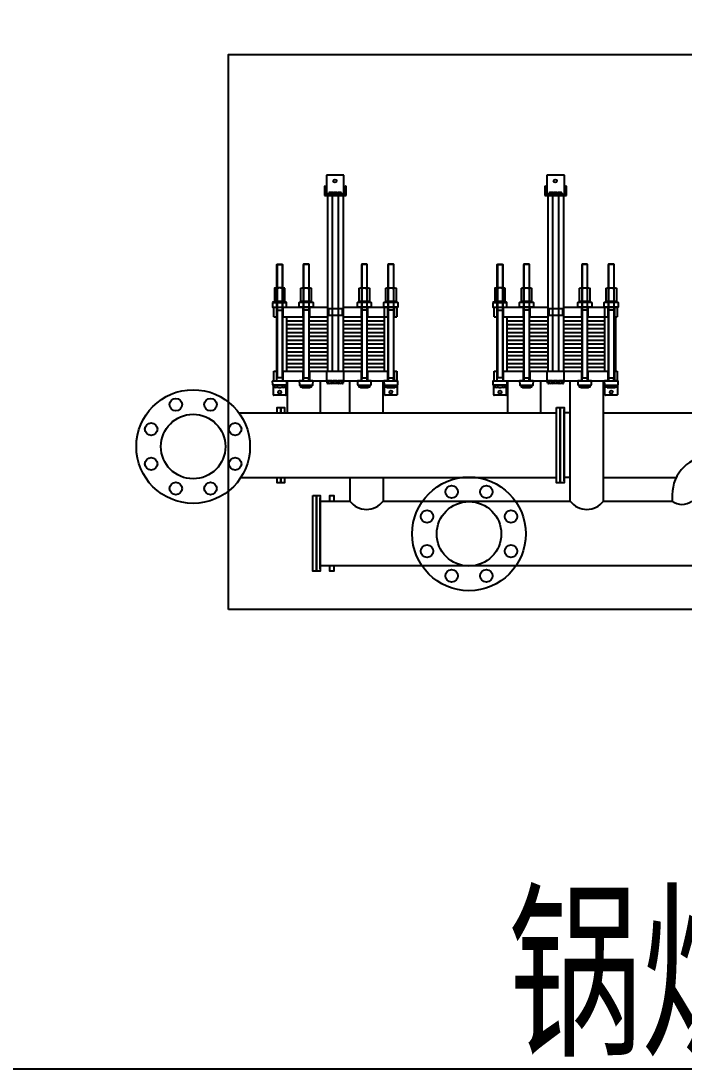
# Model space of a CAD drawing. Header units: millimetres. Extents: x -68052 to -33486, y 712065 to 715598.
# Drawn here: x -35820 to -35225, y 713211 to 714152 of the extents above; entities that cross this region are included whole.
import ezdxf

# ---------------------------------------------------------------- set-up
doc = ezdxf.new("R2010")
doc.units = ezdxf.units.MM
doc.header["$LTSCALE"] = 1000
for name, color, linetype in [('__水系统-制冷机房水管', 2, 'CONTINUOUS'), ('！冷热源机房设备', 4, 'CONTINUOUS'), ('！！！风系统-空调风管', 4, 'CONTINUOUS')]:
    doc.layers.add(name, color=color, linetype=linetype)
doc.styles.add('Dfshz-1', font='', dxfattribs={"width": 0.67, "height": 200})
doc.styles.get('Dfshz-1').set_extended_font_data('SimSun')

# ---------------------------------------------------------------- blocks, each defined once
blk = doc.blocks.new('wwe')
at = {"layer": '！冷热源机房设备', "color": 4}
blk.add_lwpolyline([(-38428.8, 716848.5), (-31995.3, 716848.5), (-31995.3, 712075), (-38428.8, 712075)], close=True, dxfattribs=at)
at = {"layer": '！！！风系统-空调风管', "color": 4}
for p, q in [((-36116, 713679.8), (-36116, 713645.6)), ((-36084.7, 713679.8), (-36116, 713679.8)), ((-36084.7, 713679.6), (-36116, 713679.6)), ((-36116, 713679.6), (-36116, 713645.6)), ((-36084.7, 713645.6), (-36084.7, 713679.8)), ((-36084.7, 713645.6), (-36084.7, 713679.6)), ((-35689.1, 713679.8), (-35720.5, 713679.8)), ((-35720.5, 713679.8), (-35720.5, 713645.6)), ((-35720.5, 713679.6), (-35720.5, 713645.6)), ((-35689.1, 713679.6), (-35720.5, 713679.6)), ((-35689.1, 713645.6), (-35689.1, 713679.8)), ((-35689.1, 713645.6), (-35689.1, 713679.6)), ((-36118.9, 713659.5), (-36119.9, 713659.5)), ((-36119.9, 713659.5), (-36119.9, 713642.8)), ((-36116.8, 713647.3), (-36117.5, 713658.2)), ((-36111.7, 713645), (-36111.7, 713648.1)), ((-36105, 713648.4), (-36110.8, 713648.4)), ((-36109.8, 713645), (-36109.8, 713648.1)), ((-36105.9, 713645), (-36105.9, 713648.1)), ((-36097.5, 713648.4), (-36103.2, 713648.4)), ((-36102.3, 713645), (-36102.3, 713648.1)), ((-36098.4, 713645), (-36098.4, 713648.1)), ((-36089.9, 713648.4), (-36095.7, 713648.4)), ((-36094.8, 713645), (-36094.8, 713648.1)), ((-36090.9, 713645), (-36090.9, 713648.1)), ((-36089, 713648.1), (-36089, 713645)), ((-36083.2, 713658.2), (-36083.9, 713647.3)), ((-36080.8, 713659.5), (-36081.8, 713659.5)), ((-36080.8, 713642.8), (-36080.8, 713659.5)), ((-35724.3, 713659.5), (-35724.3, 713642.8)), ((-35723.4, 713659.5), (-35724.3, 713659.5)), ((-35721.3, 713647.3), (-35722, 713658.2)), ((-35716.2, 713645), (-35716.2, 713648.1)), ((-35709.4, 713648.4), (-35715.2, 713648.4)), ((-35714.3, 713645), (-35714.3, 713648.1)), ((-35710.4, 713645), (-35710.4, 713648.1)), ((-35701.9, 713648.4), (-35707.7, 713648.4)), ((-35706.8, 713645), (-35706.8, 713648.1)), ((-35702.9, 713645), (-35702.9, 713648.1)), ((-35694.4, 713648.4), (-35700.2, 713648.4)), ((-35699.2, 713645), (-35699.2, 713648.1)), ((-35695.4, 713645), (-35695.4, 713648.1)), ((-35693.4, 713648.1), (-35693.4, 713645)), ((-35687.7, 713658.2), (-35688.3, 713647.3)), ((-35685.3, 713659.5), (-35686.3, 713659.5)), ((-35685.3, 713642.8), (-35685.3, 713659.5)), ((-36119.9, 713642.8), (-36080.8, 713642.8)), ((-36114.3, 713642.8), (-36114.3, 713327.7)), ((-36086.7, 713644.7), (-36114.1, 713644.7)), ((-36113.3, 713642.8), (-36087.4, 713642.8)), ((-36105, 713644.7), (-36110.8, 713644.7)), ((-36105.8, 713642.8), (-36105.8, 713327.7)), ((-36097.5, 713644.7), (-36103.2, 713644.7)), ((-36089.9, 713644.7), (-36095.7, 713644.7)), ((-36095, 713642.8), (-36095, 713327.7)), ((-36086.4, 713642.8), (-36086.4, 713327.7)), ((-35724.3, 713642.8), (-35685.3, 713642.8)), ((-35718.8, 713642.8), (-35718.8, 713327.7)), ((-35691.1, 713644.7), (-35718.5, 713644.7)), ((-35717.8, 713642.8), (-35691.9, 713642.8)), ((-35709.4, 713644.7), (-35715.2, 713644.7)), ((-35710.2, 713642.8), (-35710.2, 713327.7)), ((-35701.9, 713644.7), (-35707.7, 713644.7)), ((-35694.4, 713644.7), (-35700.2, 713644.7)), ((-35699.4, 713642.8), (-35699.4, 713327.7)), ((-35690.9, 713642.8), (-35690.9, 713327.7)), ((-36205.4, 713519.4), (-36204.7, 713520)), ((-36205.4, 713519.4), (-36194.9, 713519.4)), ((-36205.4, 713315.5), (-36205.4, 713519.4)), ((-36204.7, 713520), (-36195.6, 713520)), ((-36204.7, 713520), (-36204.7, 713315.5)), ((-36195.6, 713520), (-36194.9, 713519.4)), ((-36195.6, 713520), (-36195.6, 713315.5)), ((-36194.9, 713519.4), (-36194.9, 713315.5)), ((-36157.2, 713520), (-36157.8, 713519.4)), ((-36157.8, 713519.4), (-36157.8, 713315.5)), ((-36147.4, 713519.4), (-36157.8, 713519.4)), ((-36148, 713520), (-36157.2, 713520)), ((-36157.2, 713520), (-36157.2, 713315.5)), ((-36147.4, 713519.4), (-36148, 713520)), ((-36148, 713520), (-36148, 713315.5)), ((-36147.4, 713315.5), (-36147.4, 713519.4)), ((-36052.7, 713520), (-36053.3, 713519.4)), ((-36042.9, 713519.4), (-36053.3, 713519.4)), ((-36053.3, 713519.4), (-36053.3, 713315.5)), ((-36043.5, 713520), (-36052.7, 713520)), ((-36052.7, 713520), (-36052.7, 713315.5)), ((-36042.9, 713519.4), (-36043.5, 713520)), ((-36043.5, 713520), (-36043.5, 713315.5)), ((-36042.9, 713315.5), (-36042.9, 713519.4)), ((-36005.1, 713520), (-36005.8, 713519.4)), ((-36005.8, 713519.4), (-36005.8, 713315.5)), ((-35995.3, 713519.4), (-36005.8, 713519.4)), ((-35996, 713520), (-36005.1, 713520)), ((-36005.1, 713520), (-36005.1, 713315.5)), ((-35995.3, 713519.4), (-35996, 713520)), ((-35996, 713520), (-35996, 713315.5)), ((-35995.3, 713315.5), (-35995.3, 713519.4)), ((-35809.9, 713519.4), (-35809.2, 713520)), ((-35809.9, 713315.5), (-35809.9, 713519.4)), ((-35809.9, 713519.4), (-35799.4, 713519.4)), ((-35809.2, 713520), (-35809.2, 713315.5)), ((-35809.2, 713520), (-35800.1, 713520)), ((-35800.1, 713520), (-35800.1, 713315.5)), ((-35800.1, 713520), (-35799.4, 713519.4)), ((-35799.4, 713519.4), (-35799.4, 713315.5)), ((-35761.6, 713520), (-35762.3, 713519.4)), ((-35751.8, 713519.4), (-35762.3, 713519.4)), ((-35762.3, 713519.4), (-35762.3, 713315.5)), ((-35761.6, 713520), (-35761.6, 713315.5)), ((-35752.5, 713520), (-35761.6, 713520)), ((-35752.5, 713520), (-35752.5, 713315.5)), ((-35751.8, 713519.4), (-35752.5, 713520)), ((-35751.8, 713315.5), (-35751.8, 713519.4)), ((-35657.1, 713520), (-35657.8, 713519.4)), ((-35657.8, 713519.4), (-35657.8, 713315.5)), ((-35647.3, 713519.4), (-35657.8, 713519.4)), ((-35657.1, 713520), (-35657.1, 713315.5)), ((-35648, 713520), (-35657.1, 713520)), ((-35648, 713520), (-35648, 713315.5)), ((-35647.3, 713519.4), (-35648, 713520)), ((-35647.3, 713315.5), (-35647.3, 713519.4)), ((-35609.6, 713520), (-35610.2, 713519.4)), ((-35599.8, 713519.4), (-35610.2, 713519.4)), ((-35610.2, 713519.4), (-35610.2, 713315.5)), ((-35609.6, 713520), (-35609.6, 713315.5)), ((-35600.5, 713520), (-35609.6, 713520)), ((-35600.5, 713520), (-35600.5, 713315.5)), ((-35599.8, 713519.4), (-35600.5, 713520)), ((-35599.8, 713315.5), (-35599.8, 713519.4)), ((-36193.2, 713477.2), (-36207.1, 713477.2)), ((-36204.8, 713476.5), (-36204.8, 713453.4)), ((-36195.5, 713476.5), (-36195.5, 713453.4)), ((-36159.5, 713477.2), (-36145.7, 713477.2)), ((-36157.2, 713476.5), (-36157.2, 713453.4)), ((-36148, 713476.5), (-36148, 713453.4)), ((-36055, 713477.2), (-36041.2, 713477.2)), ((-36052.7, 713476.5), (-36052.7, 713453.4)), ((-36043.5, 713476.5), (-36043.5, 713453.4)), ((-36007.5, 713477.2), (-35993.6, 713477.2)), ((-36005.2, 713476.5), (-36005.2, 713453.4)), ((-35995.9, 713476.5), (-35995.9, 713453.4)), ((-35797.7, 713477.2), (-35811.6, 713477.2)), ((-35809.3, 713476.5), (-35809.3, 713453.4)), ((-35800, 713476.5), (-35800, 713453.4)), ((-35764, 713477.2), (-35750.1, 713477.2)), ((-35761.7, 713476.5), (-35761.7, 713453.4)), ((-35752.4, 713476.5), (-35752.4, 713453.4)), ((-35659.5, 713477.2), (-35645.6, 713477.2)), ((-35657.2, 713476.5), (-35657.2, 713453.4)), ((-35647.9, 713476.5), (-35647.9, 713453.4)), ((-35612, 713477.2), (-35598.1, 713477.2)), ((-35609.6, 713476.5), (-35609.6, 713453.4)), ((-35600.4, 713476.5), (-35600.4, 713453.4)), ((-36212.7, 713450.7), (-36187.6, 713450.7)), ((-36210.8, 713425.3), (-36210.8, 713442.7)), ((-36210.8, 713442.7), (-36114.3, 713442.7)), ((-36193.2, 713452.8), (-36207.1, 713452.8)), ((-36206.1, 713442.7), (-36206.1, 713425.3)), ((-36194.2, 713442.7), (-36194.2, 713425.3)), ((-36140.1, 713450.7), (-36165.1, 713450.7)), ((-36159.5, 713452.8), (-36145.7, 713452.8)), ((-36158.5, 713442.7), (-36158.5, 713425.3)), ((-36146.7, 713442.7), (-36146.7, 713425.3)), ((-36086.4, 713442.7), (-35989.9, 713442.7)), ((-36035.6, 713450.7), (-36060.6, 713450.7)), ((-36055, 713452.8), (-36041.2, 713452.8)), ((-36054, 713442.7), (-36054, 713425.3)), ((-36042.2, 713442.7), (-36042.2, 713425.3)), ((-35988, 713450.7), (-36013.1, 713450.7)), ((-36012.6, 713442.7), (-36012.6, 713327.7)), ((-36007.5, 713452.8), (-35993.6, 713452.8)), ((-36006.5, 713442.7), (-36006.5, 713425.3)), ((-35994.6, 713442.7), (-35994.6, 713425.3)), ((-35989.9, 713442.7), (-35989.9, 713425.3)), ((-35817.2, 713450.7), (-35792.1, 713450.7)), ((-35815.2, 713442.7), (-35718.8, 713442.7)), ((-35815.2, 713425.3), (-35815.2, 713442.7)), ((-35797.7, 713452.8), (-35811.6, 713452.8)), ((-35810.5, 713442.7), (-35810.5, 713425.3)), ((-35798.7, 713442.7), (-35798.7, 713425.3)), ((-35744.5, 713450.7), (-35769.6, 713450.7)), ((-35764, 713452.8), (-35750.1, 713452.8)), ((-35763, 713442.7), (-35763, 713425.3)), ((-35751.1, 713442.7), (-35751.1, 713425.3)), ((-35690.9, 713442.7), (-35594.4, 713442.7)), ((-35640, 713450.7), (-35665.1, 713450.7)), ((-35659.5, 713452.8), (-35645.6, 713452.8)), ((-35658.5, 713442.7), (-35658.5, 713425.3)), ((-35646.7, 713442.7), (-35646.7, 713425.3)), ((-35592.5, 713450.7), (-35617.6, 713450.7)), ((-35617.1, 713442.7), (-35617.1, 713327.7)), ((-35612, 713452.8), (-35598.1, 713452.8)), ((-35610.9, 713442.7), (-35610.9, 713425.3)), ((-35599.1, 713442.7), (-35599.1, 713425.3)), ((-35594.4, 713442.7), (-35594.4, 713425.3)), ((-36210.8, 713425.3), (-36205.4, 713425.3)), ((-36206.1, 713437.5), (-36194.2, 713437.5)), ((-36194.9, 713425.3), (-36157.8, 713425.3)), ((-36188.1, 713425.3), (-36157.8, 713425.3)), ((-36188.1, 713425.3), (-36157.8, 713425.3)), ((-36188.1, 713425.3), (-36157.8, 713425.3)), ((-36188.1, 713425.3), (-36188.1, 713327.7)), ((-36146.7, 713437.5), (-36158.5, 713437.5)), ((-36147.4, 713425.3), (-36114.3, 713425.3)), ((-36147.4, 713425.3), (-36114.3, 713425.3)), ((-36147.4, 713425.3), (-36114.3, 713425.3)), ((-36147.4, 713425.3), (-36114.3, 713425.3)), ((-36114.3, 713439.2), (-36114.3, 713425.3)), ((-36114.3, 713435), (-36112.5, 713435)), ((-36114.3, 713433.6), (-36112.5, 713433.6)), ((-36112.5, 713440.2), (-36088.2, 713440.2)), ((-36112.5, 713440.2), (-36112.5, 713428.4)), ((-36112.5, 713428.4), (-36088.2, 713428.4)), ((-36088.2, 713440.2), (-36088.2, 713428.4)), ((-36088.2, 713435), (-36086.4, 713435)), ((-36088.2, 713433.6), (-36086.4, 713433.6)), ((-36086.4, 713439.2), (-36086.4, 713425.3)), ((-36086.4, 713425.3), (-36053.3, 713425.3)), ((-36086.4, 713425.3), (-36053.3, 713425.3)), ((-36086.4, 713425.3), (-36053.3, 713425.3)), ((-36086.4, 713425.3), (-36053.3, 713425.3)), ((-36042.2, 713437.5), (-36054, 713437.5)), ((-36042.9, 713425.3), (-36012.6, 713425.3)), ((-36042.9, 713425.3), (-36012.6, 713425.3)), ((-36042.9, 713425.3), (-36012.6, 713425.3)), ((-36042.9, 713425.3), (-36005.8, 713425.3)), ((-35994.6, 713437.5), (-36006.5, 713437.5)), ((-35995.3, 713425.3), (-35989.9, 713425.3)), ((-35989.9, 713439.2), (-35989.9, 713425.3)), ((-35815.2, 713425.3), (-35809.9, 713425.3)), ((-35810.5, 713437.5), (-35798.7, 713437.5)), ((-35799.4, 713425.3), (-35762.3, 713425.3)), ((-35792.6, 713425.3), (-35792.6, 713327.7)), ((-35792.6, 713425.3), (-35762.3, 713425.3)), ((-35792.6, 713425.3), (-35762.3, 713425.3)), ((-35792.6, 713425.3), (-35762.3, 713425.3)), ((-35751.1, 713437.5), (-35763, 713437.5)), ((-35751.8, 713425.3), (-35718.8, 713425.3)), ((-35751.8, 713425.3), (-35718.8, 713425.3)), ((-35751.8, 713425.3), (-35718.8, 713425.3)), ((-35751.8, 713425.3), (-35718.8, 713425.3)), ((-35718.8, 713439.2), (-35718.8, 713425.3)), ((-35718.8, 713435), (-35717, 713435)), ((-35718.8, 713433.6), (-35717, 713433.6)), ((-35717, 713440.2), (-35717, 713428.4)), ((-35717, 713440.2), (-35692.6, 713440.2)), ((-35717, 713428.4), (-35692.6, 713428.4)), ((-35692.6, 713440.2), (-35692.6, 713428.4)), ((-35692.6, 713435), (-35690.9, 713435)), ((-35692.6, 713433.6), (-35690.9, 713433.6)), ((-35690.9, 713439.2), (-35690.9, 713425.3)), ((-35690.9, 713425.3), (-35657.8, 713425.3)), ((-35690.9, 713425.3), (-35657.8, 713425.3)), ((-35690.9, 713425.3), (-35657.8, 713425.3)), ((-35690.9, 713425.3), (-35657.8, 713425.3)), ((-35646.7, 713437.5), (-35658.5, 713437.5)), ((-35647.3, 713425.3), (-35610.2, 713425.3)), ((-35647.3, 713425.3), (-35617.1, 713425.3)), ((-35647.3, 713425.3), (-35617.1, 713425.3)), ((-35647.3, 713425.3), (-35617.1, 713425.3)), ((-35599.1, 713437.5), (-35610.9, 713437.5)), ((-35599.8, 713425.3), (-35594.4, 713425.3)), ((-35596.7, 713327.7), (-35596.7, 713425.3)), ((-35594.4, 713439.2), (-35594.4, 713425.3)), ((-36188.1, 713418.3), (-36157.8, 713418.3)), ((-36188.1, 713411.3), (-36157.8, 713411.3)), ((-36188.1, 713404.4), (-36157.8, 713404.4)), ((-36147.4, 713418.3), (-36114.3, 713418.3)), ((-36147.4, 713411.3), (-36114.3, 713411.3)), ((-36147.4, 713404.4), (-36114.3, 713404.4)), ((-36086.4, 713418.3), (-36053.3, 713418.3)), ((-36086.4, 713411.3), (-36053.3, 713411.3)), ((-36086.4, 713404.4), (-36053.3, 713404.4)), ((-36042.9, 713418.3), (-36012.6, 713418.3)), ((-36042.9, 713411.3), (-36012.6, 713411.3)), ((-36042.9, 713404.4), (-36012.6, 713404.4)), ((-35792.6, 713418.3), (-35762.3, 713418.3)), ((-35792.6, 713411.3), (-35762.3, 713411.3)), ((-35792.6, 713404.4), (-35762.3, 713404.4)), ((-35751.8, 713418.3), (-35718.8, 713418.3)), ((-35751.8, 713411.3), (-35718.8, 713411.3)), ((-35751.8, 713404.4), (-35718.8, 713404.4)), ((-35690.9, 713418.3), (-35657.8, 713418.3)), ((-35690.9, 713411.3), (-35657.8, 713411.3)), ((-35690.9, 713404.4), (-35657.8, 713404.4)), ((-35647.3, 713418.3), (-35617.1, 713418.3)), ((-35647.3, 713411.3), (-35617.1, 713411.3)), ((-35647.3, 713404.4), (-35617.1, 713404.4)), ((-36188.1, 713397.4), (-36157.8, 713397.4)), ((-36188.1, 713390.4), (-36157.8, 713390.4)), ((-36147.4, 713397.4), (-36114.3, 713397.4)), ((-36147.4, 713390.4), (-36114.3, 713390.4)), ((-36086.4, 713397.4), (-36053.3, 713397.4)), ((-36086.4, 713390.4), (-36053.3, 713390.4)), ((-36042.9, 713397.4), (-36012.6, 713397.4)), ((-36042.9, 713390.4), (-36012.6, 713390.4)), ((-35792.6, 713397.4), (-35762.3, 713397.4)), ((-35792.6, 713390.4), (-35762.3, 713390.4)), ((-35751.8, 713397.4), (-35718.8, 713397.4)), ((-35751.8, 713390.4), (-35718.8, 713390.4)), ((-35690.9, 713397.4), (-35657.8, 713397.4)), ((-35690.9, 713390.4), (-35657.8, 713390.4)), ((-35647.3, 713397.4), (-35617.1, 713397.4)), ((-35647.3, 713390.4), (-35617.1, 713390.4)), ((-36188.1, 713383.5), (-36157.8, 713383.5)), ((-36188.1, 713376.5), (-36157.8, 713376.5)), ((-36188.1, 713369.5), (-36157.8, 713369.5)), ((-36147.4, 713383.5), (-36114.3, 713383.5)), ((-36147.4, 713376.5), (-36114.3, 713376.5)), ((-36147.4, 713369.5), (-36114.3, 713369.5)), ((-36086.4, 713383.5), (-36053.3, 713383.5)), ((-36086.4, 713376.5), (-36053.3, 713376.5)), ((-36086.4, 713369.5), (-36053.3, 713369.5)), ((-36042.9, 713383.5), (-36012.6, 713383.5)), ((-36042.9, 713376.5), (-36012.6, 713376.5)), ((-36042.9, 713369.5), (-36012.6, 713369.5)), ((-35792.6, 713383.5), (-35762.3, 713383.5)), ((-35792.6, 713376.5), (-35762.3, 713376.5)), ((-35792.6, 713369.5), (-35762.3, 713369.5)), ((-35751.8, 713383.5), (-35718.8, 713383.5)), ((-35751.8, 713376.5), (-35718.8, 713376.5)), ((-35751.8, 713369.5), (-35718.8, 713369.5)), ((-35690.9, 713383.5), (-35657.8, 713383.5)), ((-35690.9, 713376.5), (-35657.8, 713376.5)), ((-35690.9, 713369.5), (-35657.8, 713369.5)), ((-35647.3, 713383.5), (-35617.1, 713383.5)), ((-35647.3, 713376.5), (-35617.1, 713376.5)), ((-35647.3, 713369.5), (-35617.1, 713369.5)), ((-36188.1, 713362.6), (-36157.8, 713362.6)), ((-36188.1, 713355.6), (-36157.8, 713355.6)), ((-36188.1, 713348.6), (-36157.8, 713348.6)), ((-36147.4, 713362.6), (-36114.3, 713362.6)), ((-36147.4, 713355.6), (-36114.3, 713355.6)), ((-36147.4, 713348.6), (-36114.3, 713348.6)), ((-36086.4, 713362.6), (-36053.3, 713362.6)), ((-36086.4, 713355.6), (-36053.3, 713355.6)), ((-36086.4, 713348.6), (-36053.3, 713348.6)), ((-36042.9, 713362.6), (-36012.6, 713362.6)), ((-36042.9, 713355.6), (-36012.6, 713355.6)), ((-36042.9, 713348.6), (-36012.6, 713348.6)), ((-35792.6, 713362.6), (-35762.3, 713362.6)), ((-35792.6, 713355.6), (-35762.3, 713355.6)), ((-35792.6, 713348.6), (-35762.3, 713348.6)), ((-35751.8, 713362.6), (-35718.8, 713362.6)), ((-35751.8, 713355.6), (-35718.8, 713355.6)), ((-35751.8, 713348.6), (-35718.8, 713348.6)), ((-35690.9, 713362.6), (-35657.8, 713362.6)), ((-35690.9, 713355.6), (-35657.8, 713355.6)), ((-35690.9, 713348.6), (-35657.8, 713348.6)), ((-35647.3, 713362.6), (-35617.1, 713362.6)), ((-35647.3, 713355.6), (-35617.1, 713355.6)), ((-35647.3, 713348.6), (-35617.1, 713348.6)), ((-36210.8, 713327.7), (-36205.4, 713327.7)), ((-36210.8, 713310.3), (-36210.8, 713327.7)), ((-36206.1, 713327.7), (-36206.1, 713310.3)), ((-36194.9, 713327.7), (-36157.8, 713327.7)), ((-36194.2, 713327.7), (-36194.2, 713310.3)), ((-36188.1, 713341.7), (-36157.8, 713341.7)), ((-36188.1, 713334.7), (-36157.8, 713334.7)), ((-36158.5, 713327.7), (-36158.5, 713310.3)), ((-36147.4, 713341.7), (-36114.3, 713341.7)), ((-36147.4, 713334.7), (-36114.3, 713334.7)), ((-36147.4, 713327.7), (-36053.3, 713327.7)), ((-36146.7, 713327.7), (-36146.7, 713310.3)), ((-36115.5, 713310.3), (-36115.5, 713327.7)), ((-36086.4, 713341.7), (-36053.3, 713341.7)), ((-36086.4, 713334.7), (-36053.3, 713334.7)), ((-36085.2, 713310.3), (-36085.2, 713327.7)), ((-36054, 713327.7), (-36054, 713310.3)), ((-36042.9, 713341.7), (-36012.6, 713341.7)), ((-36042.9, 713334.7), (-36012.6, 713334.7)), ((-36042.9, 713327.7), (-36005.8, 713327.7)), ((-36042.2, 713327.7), (-36042.2, 713310.3)), ((-36006.5, 713327.7), (-36006.5, 713310.3)), ((-35995.3, 713327.7), (-35989.9, 713327.7)), ((-35994.6, 713327.7), (-35994.6, 713310.3)), ((-35989.9, 713327.7), (-35989.9, 713310.3)), ((-35989.9, 713327.7), (-35989.9, 713313.8)), ((-35815.2, 713310.3), (-35815.2, 713327.7)), ((-35815.2, 713327.7), (-35809.9, 713327.7)), ((-35810.5, 713327.7), (-35810.5, 713310.3)), ((-35799.4, 713327.7), (-35762.3, 713327.7)), ((-35798.7, 713327.7), (-35798.7, 713310.3)), ((-35792.6, 713341.7), (-35762.3, 713341.7)), ((-35792.6, 713334.7), (-35762.3, 713334.7)), ((-35763, 713327.7), (-35763, 713310.3)), ((-35751.8, 713341.7), (-35718.8, 713341.7)), ((-35751.8, 713334.7), (-35718.8, 713334.7)), ((-35751.8, 713327.7), (-35657.8, 713327.7)), ((-35751.1, 713327.7), (-35751.1, 713310.3)), ((-35720, 713310.3), (-35720, 713327.7)), ((-35690.9, 713341.7), (-35657.8, 713341.7)), ((-35690.9, 713334.7), (-35657.8, 713334.7)), ((-35689.7, 713310.3), (-35689.7, 713327.7)), ((-35658.5, 713327.7), (-35658.5, 713310.3)), ((-35647.3, 713341.7), (-35617.1, 713341.7)), ((-35647.3, 713334.7), (-35617.1, 713334.7)), ((-35647.3, 713327.7), (-35610.2, 713327.7)), ((-35646.7, 713327.7), (-35646.7, 713310.3)), ((-35610.9, 713327.7), (-35610.9, 713310.3)), ((-35599.8, 713327.7), (-35594.4, 713327.7)), ((-35599.1, 713327.7), (-35599.1, 713310.3)), ((-35594.4, 713327.7), (-35594.4, 713313.8)), ((-35594.4, 713327.7), (-35594.4, 713310.3)), ((-36210.8, 713310.3), (-35989.9, 713310.3)), ((-36194.2, 713315.5), (-36206.1, 713315.5)), ((-36186.3, 713252.8), (-36186.3, 713310.3)), ((-36158.5, 713315.5), (-36146.7, 713315.5)), ((-36126.6, 713252.8), (-36126.6, 713310.3)), ((-36117.8, 713310.3), (-36082.9, 713310.3)), ((-36114.6, 713306.1), (-36114.6, 713310)), ((-36106.1, 713310.3), (-36113.4, 713310.3)), ((-36112.2, 713306.1), (-36112.2, 713310)), ((-36107.3, 713306.1), (-36107.3, 713310)), ((-36096.7, 713310.3), (-36104, 713310.3)), ((-36102.8, 713306.1), (-36102.8, 713310)), ((-36097.9, 713306.1), (-36097.9, 713310)), ((-36087.3, 713310.3), (-36094.6, 713310.3)), ((-36093.4, 713306.1), (-36093.4, 713310)), ((-36088.5, 713306.1), (-36088.5, 713310)), ((-36086.1, 713310), (-36086.1, 713306.1)), ((-36074.1, 713252.8), (-36074.1, 713310.3)), ((-36054, 713315.5), (-36042.2, 713315.5)), ((-36014.5, 713252.8), (-36014.5, 713310.3)), ((-36006.5, 713315.5), (-35994.6, 713315.5)), ((-35815.2, 713310.3), (-35594.4, 713310.3)), ((-35798.7, 713315.5), (-35810.5, 713315.5)), ((-35790.7, 713252.8), (-35790.7, 713310.3)), ((-35763, 713315.5), (-35751.1, 713315.5)), ((-35731.1, 713252.8), (-35731.1, 713310.3)), ((-35722.2, 713310.3), (-35687.4, 713310.3)), ((-35719.1, 713306.1), (-35719.1, 713310)), ((-35710.6, 713310.3), (-35717.8, 713310.3)), ((-35716.6, 713306.1), (-35716.6, 713310)), ((-35711.8, 713306.1), (-35711.8, 713310)), ((-35701.2, 713310.3), (-35708.4, 713310.3)), ((-35707.2, 713306.1), (-35707.2, 713310)), ((-35702.4, 713306.1), (-35702.4, 713310)), ((-35691.8, 713310.3), (-35699, 713310.3)), ((-35697.8, 713306.1), (-35697.8, 713310)), ((-35693, 713306.1), (-35693, 713310)), ((-35690.6, 713310), (-35690.6, 713306.1)), ((-35678.5, 713094.6), (-35678.5, 713310.3)), ((-35658.5, 713315.5), (-35646.7, 713315.5)), ((-35618.9, 713094.6), (-35618.9, 713310.3)), ((-35610.9, 713315.5), (-35599.1, 713315.5)), ((-36211.3, 713285.4), (-36211.3, 713302.5)), ((-36193.2, 713298.3), (-36207.1, 713298.3)), ((-36204.8, 713302.5), (-36204.8, 713298.9)), ((-36195.5, 713302.5), (-36195.5, 713298.9)), ((-36189, 713302.5), (-36189, 713285.4)), ((-36159.5, 713298.3), (-36145.7, 713298.3)), ((-36157.2, 713302.5), (-36157.2, 713298.9)), ((-36148, 713302.5), (-36148, 713298.9)), ((-36106.1, 713305.8), (-36113.4, 713305.8)), ((-36096.7, 713305.8), (-36104, 713305.8)), ((-36087.3, 713305.8), (-36094.6, 713305.8)), ((-36055, 713298.3), (-36041.2, 713298.3)), ((-36052.7, 713302.5), (-36052.7, 713298.9)), ((-36043.5, 713302.5), (-36043.5, 713298.9)), ((-36011.7, 713285.4), (-36011.7, 713302.5)), ((-36007.5, 713298.3), (-35993.6, 713298.3)), ((-36005.2, 713302.5), (-36005.2, 713298.9)), ((-35995.9, 713302.5), (-35995.9, 713298.9)), ((-35989.4, 713302.5), (-35989.4, 713285.4)), ((-35815.8, 713285.4), (-35815.8, 713302.5)), ((-35797.7, 713298.3), (-35811.6, 713298.3)), ((-35809.3, 713302.5), (-35809.3, 713298.9)), ((-35800, 713302.5), (-35800, 713298.9)), ((-35793.5, 713302.5), (-35793.5, 713285.4)), ((-35764, 713298.3), (-35750.1, 713298.3)), ((-35761.7, 713302.5), (-35761.7, 713298.9)), ((-35752.4, 713302.5), (-35752.4, 713298.9)), ((-35710.6, 713305.8), (-35717.8, 713305.8)), ((-35701.2, 713305.8), (-35708.4, 713305.8)), ((-35691.8, 713305.8), (-35699, 713305.8)), ((-35659.5, 713298.3), (-35645.6, 713298.3)), ((-35657.2, 713302.5), (-35657.2, 713298.9)), ((-35647.9, 713302.5), (-35647.9, 713298.9)), ((-35616.2, 713285.4), (-35616.2, 713302.5)), ((-35612, 713298.3), (-35598.1, 713298.3)), ((-35609.6, 713302.5), (-35609.6, 713298.9)), ((-35600.4, 713302.5), (-35600.4, 713298.9)), ((-35593.9, 713302.5), (-35593.9, 713285.4)), ((-36189.7, 713284.7), (-36210.6, 713284.7)), ((-35990.1, 713284.7), (-36011, 713284.7)), ((-35794.2, 713284.7), (-35815.1, 713284.7)), ((-35594.5, 713284.7), (-35615.5, 713284.7)), ((-36273.2, 713252.8), (-35703.2, 713252.8)), ((-35689.7, 713130.9), (-35689.7, 713258.7)), ((-35678.5, 713252.8), (-35689.7, 713252.8)), ((-35618.9, 713252.8), (-34481.3, 713252.8)), ((-36269.9, 713136.9), (-35703.2, 713136.9)), ((-36074.1, 713136.9), (-36074.1, 713094.6)), ((-36014.5, 713136.9), (-36014.5, 713094.6)), ((-35678.5, 713136.9), (-35689.7, 713136.9)), ((-35618.9, 713136.9), (-35488.1, 713136.9)), ((-35495.5, 713105.5), (-35495.5, 713094.6)), ((-36127.2, 712972.8), (-36127.2, 713100.6)), ((-36127.2, 713094.6), (-36074.1, 713094.6)), ((-36014.5, 713094.6), (-35678.5, 713094.6)), ((-35618.9, 713094.6), (-35495.5, 713094.6)), ((-36127.2, 712978.7), (-35446.3, 712978.7))]:
    blk.add_line(p, q, dxfattribs=at)
at = {"layer": '！！！风系统-空调风管', "color": 4, "ltscale": 0.005}
blk.add_lwpolyline([(-36292.1, 712900), (-36292.1, 713896.4), (-34377.4, 713896.4), (-34377.4, 712900)], close=True, dxfattribs=at)
at = {"layer": '！！！风系统-空调风管', "color": 4}
for points in [[(-36096.5, 713645, -0.268098), (-36098.4, 713645, -0.134003), (-36102.3, 713645, -0.268098), (-36104.2, 713645), (-36104.2, 713648.1, -0.268098), (-36102.3, 713648.1, -0.134003), (-36098.4, 713648.1, -0.268098), (-36096.5, 713648.1)], [(-35701, 713645, -0.268098), (-35702.9, 713645, -0.134003), (-35706.8, 713645, -0.268098), (-35708.7, 713645), (-35708.7, 713648.1, -0.268098), (-35706.8, 713648.1, -0.134003), (-35702.9, 713648.1, -0.268098), (-35701, 713648.1)], [(-36190.9, 713476.5, 0.268098), (-36195.5, 713476.5, 0.134003), (-36204.8, 713476.5, 0.268098), (-36209.4, 713476.5), (-36209.4, 713453.4, 0.268098), (-36204.8, 713453.4, 0.134003), (-36195.5, 713453.4, 0.268098), (-36190.9, 713453.4)], [(-36161.9, 713476.5, -0.268098), (-36157.2, 713476.5, -0.134003), (-36148, 713476.5, -0.268098), (-36143.3, 713476.5), (-36143.3, 713453.4, -0.268098), (-36148, 713453.4, -0.134003), (-36157.2, 713453.4, -0.268098), (-36161.9, 713453.4)], [(-36057.4, 713476.5, -0.268098), (-36052.7, 713476.5, -0.134003), (-36043.5, 713476.5, -0.268098), (-36038.9, 713476.5), (-36038.9, 713453.4, -0.268098), (-36043.5, 713453.4, -0.134003), (-36052.7, 713453.4, -0.268098), (-36057.4, 713453.4)], [(-36009.8, 713476.5, -0.268098), (-36005.2, 713476.5, -0.134003), (-35995.9, 713476.5, -0.268098), (-35991.3, 713476.5), (-35991.3, 713453.4, -0.268098), (-35995.9, 713453.4, -0.134003), (-36005.2, 713453.4, -0.268098), (-36009.8, 713453.4)], [(-35795.4, 713476.5, 0.268098), (-35800, 713476.5, 0.134003), (-35809.3, 713476.5, 0.268098), (-35813.9, 713476.5), (-35813.9, 713453.4, 0.268098), (-35809.3, 713453.4, 0.134003), (-35800, 713453.4, 0.268098), (-35795.4, 713453.4)], [(-35766.3, 713476.5, -0.268098), (-35761.7, 713476.5, -0.134003), (-35752.4, 713476.5, -0.268098), (-35747.8, 713476.5), (-35747.8, 713453.4, -0.268098), (-35752.4, 713453.4, -0.134003), (-35761.7, 713453.4, -0.268098), (-35766.3, 713453.4)], [(-35661.8, 713476.5, -0.268098), (-35657.2, 713476.5, -0.134003), (-35647.9, 713476.5, -0.268098), (-35643.3, 713476.5), (-35643.3, 713453.4, -0.268098), (-35647.9, 713453.4, -0.134003), (-35657.2, 713453.4, -0.268098), (-35661.8, 713453.4)], [(-35614.3, 713476.5, -0.268098), (-35609.6, 713476.5, -0.134003), (-35600.4, 713476.5, -0.268098), (-35595.8, 713476.5), (-35595.8, 713453.4, -0.268098), (-35600.4, 713453.4, -0.134003), (-35609.6, 713453.4, -0.268098), (-35614.3, 713453.4)], [(-36095.5, 713306.1, -0.268098), (-36097.9, 713306.1, -0.134003), (-36102.8, 713306.1, -0.268098), (-36105.2, 713306.1), (-36105.2, 713310, -0.268098), (-36102.8, 713310, -0.134003), (-36097.9, 713310, -0.268098), (-36095.5, 713310)], [(-35700, 713306.1, -0.268098), (-35702.4, 713306.1, -0.134003), (-35707.2, 713306.1, -0.268098), (-35709.6, 713306.1), (-35709.6, 713310, -0.268098), (-35707.2, 713310, -0.134003), (-35702.4, 713310, -0.268098), (-35700, 713310)]]:
    blk.add_lwpolyline(points, format="xyb", close=True, dxfattribs=at)
for points in [[(-36212.7, 713450.7), (-36212.7, 713442.8), (-36211.7, 713442.8), (-36211.7, 713442.7), (-36188.7, 713442.7), (-36188.7, 713442.8), (-36187.6, 713442.8), (-36187.6, 713450.7), (-36188.3, 713451.4), (-36212, 713451.4)], [(-36209.9, 713451.4), (-36190.4, 713451.4), (-36190.4, 713452.8), (-36209.9, 713452.8)], [(-36140.1, 713450.7), (-36140.1, 713442.8), (-36141.1, 713442.8), (-36141.1, 713442.7), (-36164.1, 713442.7), (-36164.1, 713442.8), (-36165.1, 713442.8), (-36165.1, 713450.7), (-36164.4, 713451.4), (-36140.8, 713451.4)], [(-36142.8, 713451.4), (-36162.4, 713451.4), (-36162.4, 713452.8), (-36142.8, 713452.8)], [(-36035.6, 713450.7), (-36035.6, 713442.8), (-36036.6, 713442.8), (-36036.6, 713442.7), (-36059.6, 713442.7), (-36059.6, 713442.8), (-36060.6, 713442.8), (-36060.6, 713450.7), (-36059.9, 713451.4), (-36036.3, 713451.4)], [(-36038.4, 713451.4), (-36057.9, 713451.4), (-36057.9, 713452.8), (-36038.4, 713452.8)], [(-35988, 713450.7), (-35988, 713442.8), (-35989.1, 713442.8), (-35989.1, 713442.7), (-36012, 713442.7), (-36012, 713442.8), (-36013.1, 713442.8), (-36013.1, 713450.7), (-36012.4, 713451.4), (-35988.7, 713451.4)], [(-35990.8, 713451.4), (-36010.3, 713451.4), (-36010.3, 713452.8), (-35990.8, 713452.8)], [(-35817.2, 713450.7), (-35817.2, 713442.8), (-35816.1, 713442.8), (-35816.1, 713442.7), (-35793.1, 713442.7), (-35793.1, 713442.8), (-35792.1, 713442.8), (-35792.1, 713450.7), (-35792.8, 713451.4), (-35816.5, 713451.4)], [(-35814.4, 713451.4), (-35794.9, 713451.4), (-35794.9, 713452.8), (-35814.4, 713452.8)], [(-35744.5, 713450.7), (-35744.5, 713442.8), (-35745.6, 713442.8), (-35745.6, 713442.7), (-35768.6, 713442.7), (-35768.6, 713442.8), (-35769.6, 713442.8), (-35769.6, 713450.7), (-35768.9, 713451.4), (-35745.2, 713451.4)], [(-35747.3, 713451.4), (-35766.8, 713451.4), (-35766.8, 713452.8), (-35747.3, 713452.8)], [(-35640, 713450.7), (-35640, 713442.8), (-35641.1, 713442.8), (-35641.1, 713442.7), (-35664.1, 713442.7), (-35664.1, 713442.8), (-35665.1, 713442.8), (-35665.1, 713450.7), (-35664.4, 713451.4), (-35640.7, 713451.4)], [(-35642.8, 713451.4), (-35662.3, 713451.4), (-35662.3, 713452.8), (-35642.8, 713452.8)], [(-35592.5, 713450.7), (-35592.5, 713442.8), (-35593.5, 713442.8), (-35593.5, 713442.7), (-35616.5, 713442.7), (-35616.5, 713442.8), (-35617.6, 713442.8), (-35617.6, 713450.7), (-35616.9, 713451.4), (-35593.2, 713451.4)], [(-35595.3, 713451.4), (-35614.8, 713451.4), (-35614.8, 713452.8), (-35595.3, 713452.8)], [(-35703.2, 713262.6), (-35696.5, 713262.6), (-35696.5, 713127.1), (-35703.2, 713127.1)], [(-35696.5, 713262.6), (-35689.7, 713262.6), (-35689.7, 713127.1), (-35696.5, 713127.1)], [(-36140.7, 713104.4), (-36133.9, 713104.4), (-36133.9, 712968.9), (-36140.7, 712968.9)], [(-36133.9, 713104.4), (-36127.2, 713104.4), (-36127.2, 712968.9), (-36133.9, 712968.9)]]:
    blk.add_lwpolyline(points, close=True, dxfattribs=at)
for points in [[(-36196.2, 713315.5, -0.414214), (-36195.1, 713314.5), (-36195.1, 713311, 0.414214), (-36194.4, 713310.3), (-36188.3, 713310.3, -0.42806), (-36187.7, 713309.6), (-36187.9, 713303.5, -0.400502), (-36189, 713302.5), (-36211.3, 713302.5, -0.400502), (-36212.4, 713303.5), (-36212.7, 713309.6, -0.42806), (-36212, 713310.3), (-36205.9, 713310.3, 0.414214), (-36205.2, 713311), (-36205.2, 713314.5, -0.414214), (-36204.2, 713315.5, -0.414214)], [(-36156.6, 713315.5, 0.414214), (-36157.7, 713314.5), (-36157.7, 713311, -0.414214), (-36158.3, 713310.3), (-36164.4, 713310.3, 0.42806), (-36165.1, 713309.6), (-36164.8, 713303.5, 0.400502), (-36163.8, 713302.5), (-36141.4, 713302.5, 0.400502), (-36140.4, 713303.5), (-36140.1, 713309.6, 0.42806), (-36140.8, 713310.3), (-36146.9, 713310.3, -0.414214), (-36147.5, 713311), (-36147.5, 713314.5, 0.414214), (-36148.6, 713315.5, 0.414214)], [(-36052.1, 713315.5, 0.414214), (-36053.2, 713314.5), (-36053.2, 713311, -0.414214), (-36053.9, 713310.3), (-36059.9, 713310.3, 0.42806), (-36060.6, 713309.6), (-36060.3, 713303.5, 0.400502), (-36059.3, 713302.5), (-36036.9, 713302.5, 0.400502), (-36035.9, 713303.5), (-36035.6, 713309.6, 0.42806), (-36036.3, 713310.3), (-36042.4, 713310.3, -0.414214), (-36043.1, 713311), (-36043.1, 713314.5, 0.414214), (-36044.1, 713315.5, 0.414214)], [(-36004.6, 713315.5, 0.414214), (-36005.6, 713314.5), (-36005.6, 713311, -0.414214), (-36006.3, 713310.3), (-36012.4, 713310.3, 0.42806), (-36013.1, 713309.6), (-36012.8, 713303.5, 0.400502), (-36011.7, 713302.5), (-35989.4, 713302.5, 0.400502), (-35988.3, 713303.5), (-35988, 713309.6, 0.42806), (-35988.7, 713310.3), (-35994.8, 713310.3, -0.414214), (-35995.5, 713311), (-35995.5, 713314.5, 0.414214), (-35996.5, 713315.5, 0.414214)], [(-35800.6, 713315.5, -0.414214), (-35799.6, 713314.5), (-35799.6, 713311, 0.414214), (-35798.9, 713310.3), (-35792.8, 713310.3, -0.42806), (-35792.1, 713309.6), (-35792.4, 713303.5, -0.400502), (-35793.5, 713302.5), (-35815.8, 713302.5, -0.400502), (-35816.8, 713303.5), (-35817.1, 713309.6, -0.42806), (-35816.4, 713310.3), (-35810.4, 713310.3, 0.414214), (-35809.7, 713311), (-35809.7, 713314.5, -0.414214), (-35808.6, 713315.5, -0.414214)], [(-35761.1, 713315.5, 0.414214), (-35762.1, 713314.5), (-35762.1, 713311, -0.414214), (-35762.8, 713310.3), (-35768.9, 713310.3, 0.42806), (-35769.6, 713309.6), (-35769.3, 713303.5, 0.400502), (-35768.2, 713302.5), (-35745.9, 713302.5, 0.400502), (-35744.9, 713303.5), (-35744.6, 713309.6, 0.42806), (-35745.3, 713310.3), (-35751.3, 713310.3, -0.414214), (-35752, 713311), (-35752, 713314.5, 0.414214), (-35753.1, 713315.5, 0.414214)], [(-35656.6, 713315.5, 0.414214), (-35657.6, 713314.5), (-35657.6, 713311, -0.414214), (-35658.3, 713310.3), (-35664.4, 713310.3, 0.42806), (-35665.1, 713309.6), (-35664.8, 713303.5, 0.400502), (-35663.7, 713302.5), (-35641.4, 713302.5, 0.400502), (-35640.4, 713303.5), (-35640.1, 713309.6, 0.42806), (-35640.8, 713310.3), (-35646.8, 713310.3, -0.414214), (-35647.5, 713311), (-35647.5, 713314.5, 0.414214), (-35648.6, 713315.5, 0.414214)], [(-35609, 713315.5, 0.414214), (-35610.1, 713314.5), (-35610.1, 713311, -0.414214), (-35610.8, 713310.3), (-35616.8, 713310.3, 0.42806), (-35617.5, 713309.6), (-35617.2, 713303.5, 0.400502), (-35616.2, 713302.5), (-35593.8, 713302.5, 0.400502), (-35592.8, 713303.5), (-35592.5, 713309.6, 0.42806), (-35593.2, 713310.3), (-35599.3, 713310.3, -0.414214), (-35600, 713311), (-35600, 713314.5, 0.414214), (-35601, 713315.5, 0.414214)], [(-36209.4, 713302.5), (-36209.4, 713298.9, 0.268098), (-36204.8, 713298.9, 0.134003), (-36195.5, 713298.9, 0.268098), (-36190.9, 713298.9), (-36190.9, 713302.5, 0.268098)], [(-36143.3, 713302.5), (-36143.3, 713298.9, -0.268098), (-36148, 713298.9, -0.134003), (-36157.2, 713298.9, -0.268098), (-36161.9, 713298.9), (-36161.9, 713302.5, -0.268098)], [(-36038.9, 713302.5), (-36038.9, 713298.9, -0.268098), (-36043.5, 713298.9, -0.134003), (-36052.7, 713298.9, -0.268098), (-36057.4, 713298.9), (-36057.4, 713302.5, -0.268098)], [(-35991.3, 713302.5), (-35991.3, 713298.9, -0.268098), (-35995.9, 713298.9, -0.134003), (-36005.2, 713298.9, -0.268098), (-36009.8, 713298.9), (-36009.8, 713302.5, -0.268098)], [(-35813.9, 713302.5), (-35813.9, 713298.9, 0.268098), (-35809.3, 713298.9, 0.134003), (-35800, 713298.9, 0.268098), (-35795.4, 713298.9), (-35795.4, 713302.5, 0.268098)], [(-35747.8, 713302.5), (-35747.8, 713298.9, -0.268098), (-35752.4, 713298.9, -0.134003), (-35761.7, 713298.9, -0.268098), (-35766.3, 713298.9), (-35766.3, 713302.5, -0.268098)], [(-35643.3, 713302.5), (-35643.3, 713298.9, -0.268098), (-35647.9, 713298.9, -0.134003), (-35657.2, 713298.9, -0.268098), (-35661.8, 713298.9), (-35661.8, 713302.5, -0.268098)], [(-35595.8, 713302.5), (-35595.8, 713298.9, -0.268098), (-35600.4, 713298.9, -0.134003), (-35609.6, 713298.9, -0.268098), (-35614.3, 713298.9), (-35614.3, 713302.5, -0.268098)]]:
    blk.add_lwpolyline(points, format="xyb", dxfattribs=at)
for points in [[(-36204.8, 713252.8), (-36204.8, 713262.6), (-36198.1, 713262.6), (-36198.1, 713252.8)], [(-36198.1, 713252.8), (-36198.1, 713262.6), (-36191.3, 713262.6), (-36191.3, 713252.8)], [(-36198.1, 713136.9), (-36198.1, 713127.1), (-36204.8, 713127.1), (-36204.8, 713136.9)], [(-36191.3, 713136.9), (-36191.3, 713127.1), (-36198.1, 713127.1), (-36198.1, 713136.9)], [(-36109.9, 713094.6), (-36109.9, 713104.4), (-36103.1, 713104.4), (-36103.1, 713094.6)], [(-36103.1, 712978.7), (-36103.1, 712968.9), (-36109.9, 712968.9), (-36109.9, 712978.7)]]:
    blk.add_lwpolyline(points, dxfattribs=at)
for centre, radius in [((-36101, 713669.1), 2.96), ((-35705.4, 713669.1), 2.96), ((-36355.4, 713192.4), 102), ((-36200.2, 713290.3), 2.68), ((-36000.5, 713290.3), 2.68), ((-35804.6, 713290.3), 2.68), ((-35605, 713290.3), 2.68), ((-36386.6, 713267.7), 11.2), ((-36324.3, 713267.7), 11.2), ((-36430.7, 713223.6), 11.2), ((-36355.4, 713192.4), 57.9), ((-36280.1, 713223.6), 11.2), ((-36430.7, 713161.3), 11.2), ((-36280.1, 713161.3), 11.2), ((-36386.6, 713117.1), 11.2), ((-36324.3, 713117.1), 11.2), ((-35860.3, 713035.7), 102), ((-35891.5, 713111), 11.2), ((-35829.1, 713111), 11.2), ((-35860.3, 713035.7), 57.9), ((-35935.6, 713066.9), 11.2), ((-35785, 713066.9), 11.2), ((-35935.6, 713004.5), 11.2), ((-35785, 713004.5), 11.2), ((-35891.5, 712960.4), 11.2), ((-35829.1, 712960.4), 11.2)]:
    blk.add_circle(centre, radius, dxfattribs=at)
for centre, radius, start, end in [((-36118.9, 713658.1), 1.39, 3.6, 90), ((-36110.8, 713646.4), 1.93, 59.984, 120.016), ((-36107.9, 713641), 7.34, 74.7353, 105.2647), ((-36105, 713646.4), 1.93, 63.368, 120.016), ((-36095.7, 713646.4), 1.93, 59.984, 116.632), ((-36092.8, 713641), 7.34, 74.7353, 105.2647), ((-36089.9, 713646.4), 1.93, 59.984, 120.016), ((-36081.8, 713658.1), 1.39, 90, 176.4), ((-35723.4, 713658.1), 1.39, 3.6, 90), ((-35715.2, 713646.4), 1.93, 59.984, 120.016), ((-35712.3, 713641), 7.34, 74.7353, 105.2647), ((-35709.4, 713646.4), 1.93, 63.368, 120.016), ((-35700.2, 713646.4), 1.93, 59.984, 116.632), ((-35697.3, 713641), 7.34, 74.7353, 105.2647), ((-35694.4, 713646.4), 1.93, 59.984, 120.016), ((-35686.3, 713658.1), 1.39, 90, 176.4), ((-36114.1, 713647.5), 2.79, 183.6, 270), ((-36110.8, 713646.7), 1.93, 239.984, 300.016), ((-36107.9, 713652.1), 7.34, 254.7353, 285.2647), ((-36105, 713646.7), 1.93, 239.984, 296.632), ((-36095.7, 713646.7), 1.93, 243.368, 300.016), ((-36092.8, 713652.1), 7.34, 254.7353, 285.2647), ((-36089.9, 713646.7), 1.93, 239.984, 300.016), ((-36086.7, 713647.5), 2.79, 270, 356.4), ((-35718.5, 713647.5), 2.79, 183.6, 270), ((-35715.2, 713646.7), 1.93, 239.984, 300.016), ((-35712.3, 713652.1), 7.34, 254.7353, 285.2647), ((-35709.4, 713646.7), 1.93, 239.984, 296.632), ((-35700.2, 713646.7), 1.93, 243.368, 300.016), ((-35697.3, 713652.1), 7.34, 254.7353, 285.2647), ((-35694.4, 713646.7), 1.93, 239.984, 300.016), ((-35691.1, 713647.5), 2.79, 270, 356.4), ((-36113.4, 713307.9), 2.41, 59.984, 120.016), ((-36109.8, 713301.2), 9.17, 74.7353, 105.2647), ((-36106.1, 713307.9), 2.41, 63.368, 120.016), ((-36094.6, 713307.9), 2.41, 59.984, 116.632), ((-36090.9, 713301.2), 9.17, 74.7353, 105.2647), ((-36087.3, 713307.9), 2.41, 59.984, 120.016), ((-35717.8, 713307.9), 2.41, 59.984, 120.016), ((-35714.2, 713301.2), 9.17, 74.7353, 105.2647), ((-35710.6, 713307.9), 2.41, 63.368, 120.016), ((-35699, 713307.9), 2.41, 59.984, 116.632), ((-35695.4, 713301.2), 9.17, 74.7353, 105.2647), ((-35691.8, 713307.9), 2.41, 59.984, 120.016), ((-36113.4, 713308.2), 2.41, 239.984, 300.016), ((-36109.8, 713315), 9.17, 254.7353, 285.2647), ((-36106.1, 713308.2), 2.41, 239.984, 296.632), ((-36094.6, 713308.2), 2.41, 243.368, 300.016), ((-36090.9, 713315), 9.17, 254.7353, 285.2647), ((-36087.3, 713308.2), 2.41, 239.984, 300.016), ((-35717.8, 713308.2), 2.41, 239.984, 300.016), ((-35714.2, 713315), 9.17, 254.7353, 285.2647), ((-35710.6, 713308.2), 2.41, 239.984, 296.632), ((-35699, 713308.2), 2.41, 243.368, 300.016), ((-35695.4, 713315), 9.17, 254.7353, 285.2647), ((-35691.8, 713308.2), 2.41, 239.984, 300.016), ((-36210.6, 713285.4), 0.669, 180, 270), ((-36189.7, 713285.4), 0.669, 270, 0), ((-36011, 713285.4), 0.669, 180, 270), ((-35990.1, 713285.4), 0.669, 270, 0), ((-35815.1, 713285.4), 0.669, 180, 270), ((-35794.2, 713285.4), 0.669, 270, 0), ((-35615.5, 713285.4), 0.669, 180, 270), ((-35594.5, 713285.4), 0.669, 270, 0), ((-35425, 713105.5), 70.5, 90, 180), ((-36044.3, 713116.5), 37, 216.2372, 323.7628), ((-35648.7, 713116.5), 37, 216.2372, 323.7628), ((-35478, 713117.3), 28.7, 232.283, 307.717)]:
    blk.add_arc(centre, radius, start, end, dxfattribs=at)
at = {"layer": '！冷热源机房设备', "color": 4, "ltscale": 500, "style": 'Dfshz-1', "width": 0.7}
blk.add_text('锅炉房换热站一体', height=250, dxfattribs=at).set_placement((-35789.6, 712125.5))

msp = doc.modelspace()

# ---------------------------------------------------------------- block references
at = {"layer": '__水系统-制冷机房水管', "color": 9, "xscale": 0.5, "yscale": 0.5, "zscale": 0.5}
msp.add_blockref('wwe', (-17488.18, 357173.55), dxfattribs=at)

doc.saveas('drawing.dxf')
